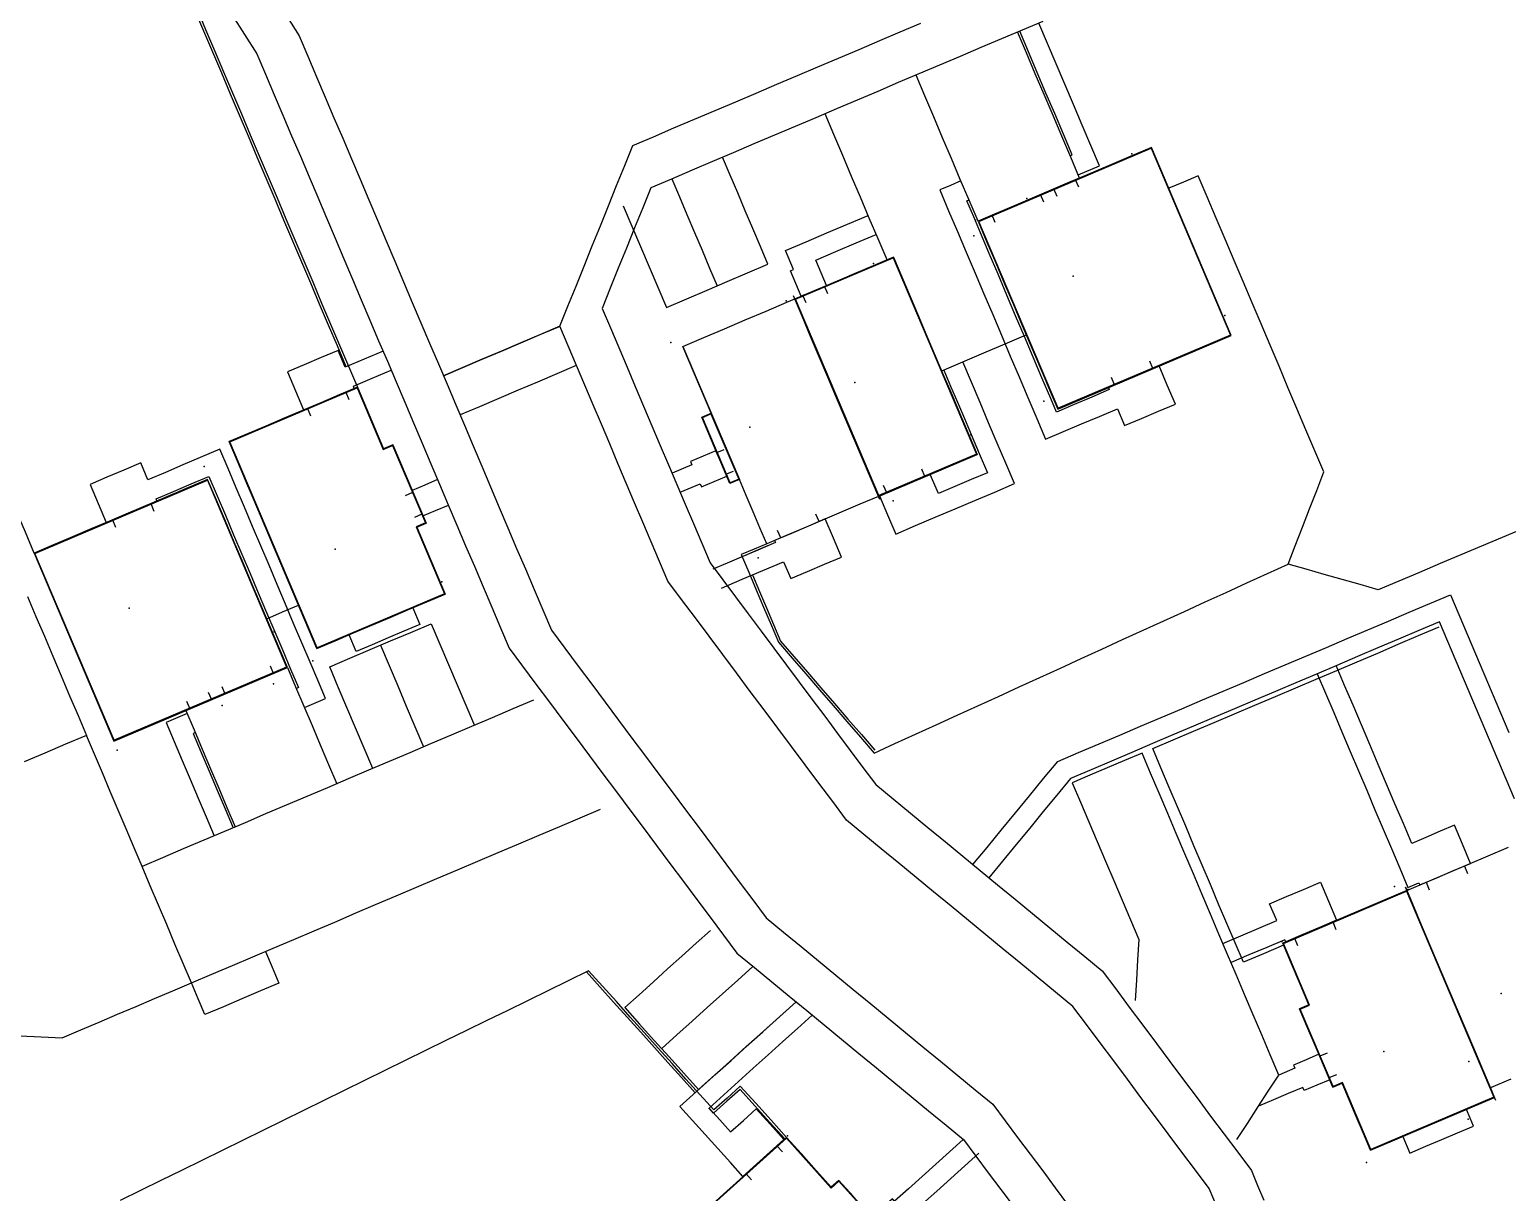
# Model space of a CAD drawing. Header units: metres. Extents: x 337936 to 338469, y 373266 to 374026.
# Drawn here: x 338095.5 to 338159.8, y 373523.6 to 373574.2 of the extents above; entities that cross this region are included whole.
import ezdxf

# ---------------------------------------------------------------- set-up
doc = ezdxf.new("R2010")
doc.units = ezdxf.units.M
for name, color, linetype in [('3D_LINES', 3, 'Continuous'), ('3D_Points', 1, 'Continuous'), ('PLOTS EXTERNAL LEVEL', 6, 'Continuous'), ('PLOTS FFL', 5, 'Continuous')]:
    doc.layers.add(name, color=color, linetype=linetype)

msp = doc.modelspace()

# ---------------------------------------------------------------- linework, layer by layer
at = {"layer": '3D_LINES'}
for points in [[(338109.313, 373559.523, 33.825), (338108.925, 373560.436, 33.815), (338108.538, 373561.348, 33.805), (338108.151, 373562.261, 33.795), (338107.763, 373563.173, 33.784), (338107.376, 373564.086, 33.774), (338106.989, 373564.998, 33.759), (338106.601, 373565.911, 33.741), (338106.214, 373566.823, 33.723), (338105.827, 373567.736, 33.706), (338105.439, 373568.648, 33.688), (338105.052, 373569.561, 33.671), (338104.665, 373570.473, 33.653), (338104.277, 373571.386, 33.635), (338103.89, 373572.298, 33.618), (338103.503, 373573.211, 33.6), (338103.115, 373574.123, 33.583), (338102.728, 373575.036, 33.565)], [(338102.805, 373575.111, 33.565), (338103.193, 373574.196, 33.583), (338103.581, 373573.282, 33.601), (338103.97, 373572.367, 33.618), (338104.358, 373571.452, 33.636), (338104.746, 373570.538, 33.653), (338105.134, 373569.623, 33.671), (338105.523, 373568.708, 33.689), (338105.911, 373567.794, 33.706), (338106.299, 373566.879, 33.724), (338106.687, 373565.964, 33.742), (338107.076, 373565.05, 33.759), (338107.464, 373564.135, 33.774), (338107.852, 373563.22, 33.785), (338108.24, 373562.306, 33.795), (338108.629, 373561.391, 33.805), (338109.017, 373560.476, 33.815), (338109.405, 373559.562, 33.825), (338109.793, 373558.647, 33.835)], [(338104.351, 373574.825, 33.382), (338104.886, 373573.985, 33.382), (338105.421, 373573.145, 33.382), (338105.799, 373572.253, 33.382), (338106.178, 373571.362, 33.382), (338106.556, 373570.47, 33.382), (338106.935, 373569.579, 33.382), (338107.313, 373568.687, 33.382), (338107.692, 373567.795, 33.382), (338108.07, 373566.904, 33.382), (338108.449, 373566.012, 33.382), (338108.827, 373565.12, 33.382), (338109.206, 373564.229, 33.382), (338109.584, 373563.337, 33.382), (338109.963, 373562.446, 33.382), (338110.341, 373561.554, 33.382), (338110.719, 373560.662, 33.382), (338111.098, 373559.771, 33.382), (338111.476, 373558.879, 33.382), (338111.855, 373557.988, 33.382), (338112.233, 373557.096, 33.382), (338112.612, 373556.204, 33.382), (338112.99, 373555.313, 33.382), (338113.369, 373554.421, 33.382), (338113.747, 373553.53, 33.382), (338114.126, 373552.638, 33.382), (338114.504, 373551.746, 33.382), (338114.883, 373550.855, 33.382), (338115.261, 373549.963, 33.382), (338115.64, 373549.071, 33.382), (338116.018, 373548.18, 33.382), (338116.396, 373547.288, 33.382), (338116.98, 373546.508, 33.382), (338117.563, 373545.728, 33.382), (338118.146, 373544.948, 33.382), (338118.729, 373544.168, 33.382), (338119.312, 373543.388, 33.382), (338119.895, 373542.608, 33.382), (338120.478, 373541.828, 33.382), (338121.062, 373541.048, 33.382), (338121.645, 373540.268, 33.382), (338122.228, 373539.488, 33.382), (338122.811, 373538.708, 33.382), (338123.394, 373537.928, 33.382), (338123.977, 373537.148, 33.382), (338124.56, 373536.368, 33.382), (338125.143, 373535.588, 33.382), (338125.727, 373534.808, 33.382), (338126.31, 373534.028, 33.382), (338127.068, 373533.405, 33.382), (338127.826, 373532.781, 33.382), (338128.584, 373532.158, 33.382), (338129.342, 373531.534, 33.382), (338130.1, 373530.911, 33.382), (338130.858, 373530.287, 33.382), (338131.616, 373529.664, 33.382), (338132.374, 373529.04, 33.382), (338133.132, 373528.417, 33.382), (338133.89, 373527.793, 33.382), (338134.648, 373527.17, 33.382), (338135.406, 373526.546, 33.382), (338136.164, 373525.923, 33.382), (338136.704, 373525.2, 33.382), (338137.244, 373524.478, 33.382), (338137.784, 373523.756, 33.382), (338138.324, 373523.034, 33.382)], [(338106.738, 373574.749, 33.63), (338107.262, 373573.926, 33.649), (338107.64, 373573.035, 33.666), (338108.019, 373572.143, 33.683), (338108.397, 373571.252, 33.7), (338108.776, 373570.36, 33.717), (338109.154, 373569.468, 33.735), (338109.533, 373568.577, 33.749), (338109.911, 373567.685, 33.759), (338110.29, 373566.794, 33.769), (338110.668, 373565.902, 33.778), (338111.047, 373565.01, 33.788), (338111.425, 373564.119, 33.798), (338111.804, 373563.227, 33.808), (338112.182, 373562.335, 33.818), (338112.56, 373561.444, 33.828), (338112.939, 373560.552, 33.838), (338113.317, 373559.661, 33.848), (338113.696, 373558.769, 33.858), (338114.074, 373557.877, 33.875), (338114.453, 373556.986, 33.916), (338114.831, 373556.094, 33.956), (338115.21, 373555.203, 33.977), (338115.588, 373554.311, 33.946), (338115.967, 373553.419, 33.915), (338116.345, 373552.528, 33.914), (338116.724, 373551.636, 33.934), (338117.102, 373550.745, 33.924), (338117.481, 373549.853, 33.929), (338117.859, 373548.961, 33.942), (338118.238, 373548.07, 33.955), (338118.821, 373547.289, 33.967), (338119.405, 373546.508, 33.98), (338119.989, 373545.726, 33.993), (338120.573, 373544.945, 34.006), (338121.157, 373544.164, 34.018), (338121.741, 373543.383, 34.031), (338122.325, 373542.602, 34.044), (338122.909, 373541.821, 34.057), (338123.493, 373541.04, 34.07), (338124.077, 373540.259, 34.082), (338124.661, 373539.478, 34.095), (338125.244, 373538.697, 34.108), (338125.828, 373537.916, 34.121), (338126.412, 373537.135, 34.133), (338126.996, 373536.354, 34.146), (338127.58, 373535.573, 34.159), (338128.338, 373534.949, 34.171), (338129.096, 373534.326, 34.185), (338129.854, 373533.702, 34.198), (338130.612, 373533.079, 34.211), (338131.37, 373532.455, 34.224), (338132.128, 373531.832, 34.238), (338132.886, 373531.208, 34.251), (338133.644, 373530.585, 34.264), (338134.403, 373529.961, 34.278), (338135.161, 373529.338, 34.291), (338135.919, 373528.714, 34.3), (338136.677, 373528.091, 34.301), (338137.435, 373527.467, 34.301), (338137.978, 373526.74, 34.301), (338138.522, 373526.013, 34.301), (338139.066, 373525.285, 34.3), (338139.61, 373524.558, 34.3), (338140.154, 373523.83, 34.301), (338140.697, 373523.103, 34.302)], [(338139.611, 373574.556, 33.81), (338138.714, 373574.175, 33.81), (338137.816, 373573.794, 33.81), (338136.919, 373573.413, 33.81), (338136.022, 373573.033, 33.81), (338135.124, 373572.652, 33.818), (338134.227, 373572.271, 33.829), (338133.329, 373571.89, 33.837), (338132.432, 373571.509, 33.837), (338131.534, 373571.128, 33.837), (338130.637, 373570.747, 33.837), (338129.74, 373570.366, 33.837), (338128.842, 373569.985, 33.836), (338127.945, 373569.604, 33.835), (338127.047, 373569.223, 33.835), (338126.15, 373568.842, 33.835), (338125.252, 373568.461, 33.834), (338124.355, 373568.08, 33.831), (338123.457, 373567.699, 33.832), (338122.56, 373567.318, 33.832), (338122.207, 373566.444, 33.84), (338121.854, 373565.57, 33.847), (338121.5, 373564.696, 33.853), (338121.147, 373563.822, 33.859), (338120.794, 373562.948, 33.864), (338120.441, 373562.073, 33.87), (338120.802, 373561.222, 33.879), (338121.164, 373560.371, 33.888), (338121.525, 373559.52, 33.916), (338121.886, 373558.668, 33.906), (338122.248, 373557.817, 33.932), (338122.609, 373556.966, 33.957), (338122.97, 373556.115, 33.982), (338123.332, 373555.263, 34.008), (338123.693, 373554.412, 34.002), (338124.054, 373553.561, 33.992), (338124.416, 373552.71, 33.983), (338124.777, 373551.858, 33.973), (338125.138, 373551.007, 33.964), (338125.693, 373550.265, 33.976), (338126.247, 373549.524, 33.988), (338126.801, 373548.782, 34.001), (338127.356, 373548.04, 34.013), (338127.91, 373547.299, 34.026), (338128.464, 373546.557, 34.039), (338129.018, 373545.815, 34.052), (338129.573, 373545.074, 34.065), (338130.127, 373544.332, 34.078), (338130.681, 373543.59, 34.091), (338131.236, 373542.849, 34.104), (338131.79, 373542.107, 34.117), (338132.344, 373541.365, 34.13), (338133.102, 373540.742, 34.143), (338133.86, 373540.118, 34.156), (338134.619, 373539.495, 34.169), (338135.377, 373538.871, 34.183), (338136.135, 373538.248, 34.196), (338136.893, 373537.624, 34.209), (338137.651, 373537.001, 34.222), (338138.409, 373536.377, 34.236), (338139.167, 373535.754, 34.249), (338139.925, 373535.13, 34.262), (338140.683, 373534.507, 34.275), (338141.441, 373533.883, 34.289), (338142.199, 373533.26, 34.302), (338142.789, 373532.471, 34.316), (338143.379, 373531.681, 34.326), (338143.969, 373530.892, 34.326), (338144.559, 373530.103, 34.326), (338145.149, 373529.314, 34.326), (338145.739, 373528.525, 34.327), (338146.329, 373527.735, 34.328), (338146.919, 373526.946, 34.329), (338147.509, 373526.157, 34.33), (338148.099, 373525.368, 34.331), (338148.689, 373524.579, 34.332), (338148.964, 373523.93, 34.332), (338149.239, 373523.282, 34.332)], [(338123.303, 373550.211, 33.962), (338122.942, 373551.064, 33.954), (338122.58, 373551.916, 33.964), (338122.218, 373552.768, 33.974), (338121.856, 373553.621, 33.984), (338121.494, 373554.473, 33.984), (338121.133, 373555.326, 33.959), (338120.771, 373556.178, 33.934), (338120.409, 373557.03, 33.908), (338120.047, 373557.883, 33.92), (338119.685, 373558.735, 33.921), (338119.324, 373559.587, 33.884), (338118.962, 373560.44, 33.875), (338118.6, 373561.292, 33.865), (338118.953, 373562.166, 33.86), (338119.306, 373563.04, 33.854), (338119.659, 373563.914, 33.849), (338120.013, 373564.789, 33.844), (338120.366, 373565.663, 33.838), (338120.719, 373566.537, 33.833), (338121.072, 373567.411, 33.826), (338121.425, 373568.285, 33.819), (338121.779, 373569.159, 33.812), (338122.674, 373569.539, 33.811), (338123.569, 373569.919, 33.813), (338124.464, 373570.299, 33.815), (338125.359, 373570.679, 33.816), (338126.254, 373571.059, 33.816), (338127.149, 373571.439, 33.816), (338128.044, 373571.819, 33.817), (338128.939, 373572.199, 33.818), (338129.834, 373572.579, 33.818), (338130.729, 373572.959, 33.818), (338131.624, 373573.338, 33.818), (338132.519, 373573.718, 33.818), (338133.414, 373574.098, 33.809), (338134.309, 373574.478, 33.798)], [(338141.215, 373567.741, 33.903), (338140.83, 373568.649, 33.888), (338140.445, 373569.556, 33.875), (338140.06, 373570.463, 33.862), (338139.675, 373571.371, 33.849), (338139.29, 373572.278, 33.836), (338138.904, 373573.185, 33.823), (338138.519, 373574.093, 33.81)], [(338140.805, 373568.708, 33.887), (338140.897, 373568.747, 33.887), (338140.516, 373569.644, 33.874), (338140.135, 373570.542, 33.862), (338139.754, 373571.439, 33.849), (338139.373, 373572.337, 33.836), (338138.992, 373573.234, 33.823), (338138.611, 373574.132, 33.81)], [(338141.157, 373567.879, 33.899), (338142.077, 373568.27, 33.899), (338141.7, 373569.158, 33.886), (338141.324, 373570.045, 33.874), (338140.947, 373570.933, 33.861), (338140.57, 373571.821, 33.848), (338140.193, 373572.708, 33.836), (338139.817, 373573.596, 33.823), (338139.44, 373574.483, 33.81)], [(338136.797, 373565.866, 33.913), (338136.412, 373566.773, 33.913), (338136.027, 373567.68, 33.913), (338135.641, 373568.588, 33.913), (338135.256, 373569.495, 33.913), (338134.871, 373570.403, 33.913), (338134.486, 373571.31, 33.913), (338134.101, 373572.217, 33.913)], [(338132.839, 373564.186, 33.9), (338132.454, 373565.093, 33.892), (338132.068, 373566, 33.882), (338131.683, 373566.908, 33.873), (338131.298, 373567.815, 33.864), (338130.913, 373568.722, 33.855), (338130.528, 373569.63, 33.846), (338130.143, 373570.537, 33.837)], [(338144.347, 373569.071, 33.911), (338143.519, 373568.719, 33.911), (338142.605, 373568.331, 33.911), (338141.692, 373567.943, 33.911), (338140.778, 373567.556, 33.912), (338139.864, 373567.168, 33.912), (338138.951, 373566.78, 33.912), (338138.233, 373566.475, 33.912), (338137.515, 373566.17, 33.913), (338136.797, 373565.866, 33.913), (338137.182, 373564.958, 33.913), (338137.568, 373564.05, 33.913), (338137.953, 373563.142, 33.913), (338138.339, 373562.234, 33.913), (338138.724, 373561.326, 33.913), (338139.11, 373560.418, 33.913), (338139.495, 373559.51, 33.913), (338139.88, 373558.602, 33.913), (338140.266, 373557.693, 33.913), (338141.105, 373558.05, 33.913), (338141.944, 373558.406, 33.913), (338142.783, 373558.762, 33.913), (338143.622, 373559.118, 33.913), (338144.461, 373559.474, 33.913), (338145.299, 373559.83, 33.913), (338146.138, 373560.186, 33.913), (338146.977, 373560.542, 33.913), (338147.816, 373560.898, 33.913)], [(338121.363, 373566.532, 33.836), (338121.739, 373565.648, 33.846), (338122.114, 373564.765, 33.855), (338122.489, 373563.881, 33.865), (338122.864, 373562.997, 33.875), (338123.239, 373562.114, 33.885), (338124.123, 373562.489, 33.884), (338125.006, 373562.864, 33.884), (338125.89, 373563.239, 33.883), (338126.774, 373563.614, 33.883), (338127.657, 373563.989, 33.883), (338127.328, 373564.765, 33.875), (338126.999, 373565.541, 33.867), (338126.67, 373566.316, 33.859), (338126.34, 373567.092, 33.851), (338126.011, 373567.868, 33.843), (338125.682, 373568.643, 33.835)], [(338123.472, 373567.706, 33.832), (338123.802, 373566.93, 33.84), (338124.131, 373566.154, 33.849), (338124.46, 373565.379, 33.858), (338124.79, 373564.603, 33.866), (338125.119, 373563.827, 33.875), (338125.448, 373563.051, 33.883)], [(338127.603, 373551.831, 33.974), (338127.051, 373551.597, 33.974), (338126.499, 373551.363, 33.974), (338126.822, 373550.6, 33.974), (338127.146, 373549.838, 33.974), (338127.47, 373549.075, 33.974), (338127.793, 373548.313, 33.974), (338128.117, 373547.55, 33.974), (338128.712, 373546.862, 33.974), (338129.307, 373546.174, 33.974), (338129.902, 373545.486, 33.974), (338130.497, 373544.798, 33.974), (338131.092, 373544.11, 33.974), (338131.687, 373543.422, 33.974), (338132.282, 373542.734, 33.974), (338133.182, 373543.145, 33.974), (338134.082, 373543.556, 33.974), (338134.983, 373543.966, 33.974), (338135.883, 373544.377, 33.974), (338136.783, 373544.788, 33.974), (338137.684, 373545.199, 33.974), (338138.584, 373545.61, 33.974), (338139.484, 373546.021, 33.974), (338140.385, 373546.431, 33.974), (338141.285, 373546.842, 33.974), (338142.185, 373547.253, 33.974), (338143.086, 373547.664, 33.974), (338143.986, 373548.075, 33.974), (338144.886, 373548.485, 33.974), (338145.787, 373548.896, 33.974), (338146.687, 373549.307, 33.974), (338147.587, 373549.718, 33.974), (338148.488, 373550.129, 33.974), (338149.388, 373550.54, 33.974), (338150.288, 373550.95, 33.974), (338150.6, 373551.752, 33.974), (338150.911, 373552.553, 33.974), (338151.223, 373553.355, 33.974), (338151.534, 373554.156, 33.974), (338151.845, 373554.957, 33.974), (338151.455, 373555.877, 33.974), (338151.064, 373556.797, 33.974), (338150.674, 373557.717, 33.974), (338150.283, 373558.637, 33.974), (338149.893, 373559.557, 33.974), (338149.502, 373560.477, 33.974), (338149.112, 373561.397, 33.974), (338148.721, 373562.317, 33.974), (338148.331, 373563.237, 33.974), (338147.94, 373564.157, 33.974), (338147.55, 373565.077, 33.974), (338147.159, 373565.997, 33.974), (338146.769, 373566.917, 33.974), (338146.378, 373567.837, 33.974), (338145.74, 373567.566, 33.974), (338145.101, 373567.295, 33.974)], [(338136.055, 373567.615, 33.911), (338135.594, 373567.419, 33.911), (338135.134, 373567.224, 33.911), (338135.518, 373566.32, 33.911), (338135.901, 373565.417, 33.911), (338136.285, 373564.514, 33.911), (338136.668, 373563.61, 33.911), (338137.052, 373562.707, 33.911), (338137.435, 373561.803, 33.911), (338137.819, 373560.9, 33.911), (338138.202, 373559.996, 33.911), (338138.586, 373559.093, 33.911), (338138.969, 373558.189, 33.911), (338139.353, 373557.286, 33.911), (338139.736, 373556.382, 33.911), (338140.517, 373556.714, 33.911), (338141.299, 373557.046, 33.911), (338142.08, 373557.377, 33.911), (338142.861, 373557.709, 33.911), (338143.174, 373556.972, 33.911), (338143.91, 373557.285, 33.911), (338144.647, 373557.598, 33.911), (338145.383, 373557.91, 33.911), (338145.031, 373558.739, 33.911), (338144.68, 373559.567, 33.911), (338143.943, 373559.254, 33.911), (338143.207, 373558.942, 33.911), (338142.47, 373558.629, 33.911), (338142.51, 373558.537, 33.911), (338141.744, 373558.212, 33.911), (338140.978, 373557.887, 33.911), (338140.213, 373557.562, 33.911), (338139.961, 373558.157, 33.911), (338139.579, 373559.056, 33.911), (338139.197, 373559.956, 33.912), (338138.815, 373560.855, 33.912), (338138.433, 373561.755, 33.912), (338138.051, 373562.654, 33.913), (338137.67, 373563.554, 33.913), (338137.288, 373564.453, 33.913), (338136.906, 373565.353, 33.913), (338136.61, 373566.05, 33.911), (338136.314, 373566.747, 33.911), (338136.406, 373566.786, 33.911)], [(338141.18, 373567.344, 33.917), (338141.043, 373567.668, 33.903)], [(338139.655, 373566.696, 33.917), (338139.517, 373567.02, 33.903)], [(338140.239, 373566.944, 33.917), (338140.102, 373567.268, 33.903)], [(338129.239, 373562.657, 33.903), (338129.101, 373562.598, 33.903), (338128.866, 373563.151, 33.895), (338128.632, 373563.703, 33.889), (338128.77, 373563.761, 33.889), (338128.418, 373564.59, 33.881), (338129.318, 373564.972, 33.881), (338130.218, 373565.354, 33.881), (338131.118, 373565.736, 33.881), (338132.018, 373566.118, 33.881)], [(338137.547, 373565.801, 33.903), (338137.409, 373566.126, 33.9)], [(338130.205, 373563.067, 33.903), (338129.971, 373563.619, 33.895), (338129.736, 373564.172, 33.889), (338130.614, 373564.544, 33.889), (338131.492, 373564.917, 33.889), (338132.37, 373565.29, 33.89)], [(338123.959, 373560.417, 33.912), (338124.863, 373560.801, 33.912), (338125.768, 373561.185, 33.912), (338126.672, 373561.569, 33.912), (338127.577, 373561.953, 33.912), (338128.481, 373562.337, 33.912), (338128.822, 373562.481, 33.912), (338129.688, 373562.849, 33.912), (338130.554, 373563.216, 33.911), (338131.42, 373563.584, 33.911), (338132.286, 373563.951, 33.911), (338133.115, 373564.303, 33.911), (338133.479, 373563.444, 33.911), (338133.844, 373562.585, 33.911), (338134.208, 373561.727, 33.911), (338134.573, 373560.868, 33.911), (338134.937, 373560.01, 33.911), (338135.302, 373559.151, 33.911), (338135.666, 373558.292, 33.911), (338136.031, 373557.434, 33.911), (338136.395, 373556.575, 33.911), (338136.759, 373555.717, 33.911), (338135.901, 373555.352, 33.911), (338135.042, 373554.988, 33.911), (338134.184, 373554.623, 33.911), (338133.325, 373554.259, 33.911), (338132.466, 373553.894, 33.911), (338131.656, 373553.551, 33.911), (338130.845, 373553.207, 33.911), (338130.035, 373552.863, 33.911), (338129.224, 373552.519, 33.911), (338128.414, 373552.175, 33.911), (338127.603, 373551.831, 33.911), (338127.307, 373552.53, 33.911), (338127.01, 373553.229, 33.911), (338126.713, 373553.928, 33.911), (338126.417, 373554.627, 33.911), (338126.002, 373554.452, 33.911), (338125.696, 373555.174, 33.911), (338125.389, 373555.897, 33.911), (338125.082, 373556.619, 33.911), (338124.776, 373557.342, 33.911), (338125.19, 373557.518, 33.911), (338124.882, 373558.243, 33.911), (338124.574, 373558.968, 33.911), (338124.267, 373559.693, 33.911), (338123.959, 373560.417, 33.911)], [(338130.259, 373562.707, 33.915), (338130.121, 373563.032, 33.903)], [(338132.524, 373553.757, 33.909), (338132.148, 373554.643, 33.909), (338131.772, 373555.53, 33.909), (338131.396, 373556.416, 33.909), (338131.019, 373557.302, 33.909), (338130.643, 373558.188, 33.909), (338130.267, 373559.074, 33.909), (338129.891, 373559.961, 33.909), (338129.515, 373560.847, 33.909), (338129.139, 373561.733, 33.909), (338128.762, 373562.619, 33.909)], [(338129.318, 373562.308, 33.915), (338129.18, 373562.632, 33.903)], [(338118.6, 373561.292, 33.865), (338117.756, 373560.934, 33.863), (338116.912, 373560.576, 33.861), (338116.069, 373560.218, 33.859), (338115.225, 373559.859, 33.857), (338114.381, 373559.501, 33.855), (338113.537, 373559.143, 33.853), (338114.379, 373559.5, 33.855), (338115.22, 373559.857, 33.857), (338116.061, 373560.214, 33.859), (338116.903, 373560.572, 33.861), (338117.744, 373560.929, 33.863), (338118.585, 373561.286, 33.865)], [(338135.216, 373559.352, 33.9), (338136.137, 373559.743, 33.9), (338137.057, 373560.134, 33.9), (338137.978, 373560.525, 33.9), (338138.898, 373560.915, 33.919)], [(338110.912, 373560.208, 33.829), (338110.091, 373559.86, 33.827), (338109.269, 373559.511, 33.825), (338108.957, 373560.247, 33.817), (338108.22, 373559.935, 33.815), (338107.484, 373559.622, 33.813), (338106.747, 373559.31, 33.811), (338107.099, 373558.481, 33.821), (338107.451, 373557.653, 33.83), (338108.187, 373557.965, 33.832), (338108.923, 373558.278, 33.833), (338109.66, 373558.59, 33.835), (338109.621, 373558.682, 33.834), (338110.442, 373559.031, 33.836), (338111.264, 373559.38, 33.838)], [(338135.308, 373559.391, 33.911), (338135.606, 373558.69, 33.911), (338135.904, 373557.988, 33.911), (338136.202, 373557.286, 33.911), (338136.5, 373556.584, 33.911), (338136.852, 373555.756, 33.911), (338137.203, 373554.927, 33.911), (338136.493, 373554.626, 33.911), (338135.783, 373554.325, 33.911), (338135.074, 373554.023, 33.912), (338134.722, 373554.852, 33.912), (338133.831, 373554.474, 33.912), (338132.94, 373554.096, 33.912), (338132.513, 373553.914, 33.912), (338132.864, 373553.086, 33.912), (338133.216, 373552.257, 33.912), (338134.077, 373552.623, 33.912), (338134.938, 373552.988, 33.912), (338135.8, 373553.354, 33.912), (338136.661, 373553.719, 33.912), (338137.522, 373554.085, 33.912), (338138.383, 373554.45, 33.912), (338138.009, 373555.333, 33.912), (338137.634, 373556.215, 33.912), (338137.26, 373557.097, 33.912), (338136.886, 373557.979, 33.912), (338136.511, 373558.861, 33.912), (338136.137, 373559.743, 33.912)], [(338144.408, 373559.452, 33.9), (338144.27, 373559.776, 33.9)], [(338119.308, 373559.583, 33.884), (338118.467, 373559.226, 33.884), (338117.625, 373558.869, 33.886), (338116.784, 373558.511, 33.888), (338115.943, 373558.154, 33.89), (338115.101, 373557.797, 33.892), (338114.26, 373557.44, 33.895)], [(338142.742, 373558.745, 33.9), (338142.604, 373559.069, 33.9)], [(338104.21, 373556.277, 33.911), (338104.593, 373555.377, 33.911), (338104.975, 373554.477, 33.911), (338105.357, 373553.577, 33.911), (338105.739, 373552.677, 33.911), (338106.121, 373551.777, 33.911), (338106.503, 373550.877, 33.911), (338106.885, 373549.977, 33.911), (338107.267, 373549.077, 33.911), (338107.649, 373548.177, 33.911), (338108.031, 373547.277, 33.911), (338108.829, 373547.615, 33.911), (338109.626, 373547.954, 33.911), (338110.424, 373548.292, 33.911), (338111.221, 373548.631, 33.911), (338112.019, 373548.969, 33.911), (338112.816, 373549.308, 33.911), (338113.614, 373549.646, 33.911), (338113.401, 373550.149, 33.911), (338113.06, 373550.951, 33.911), (338112.72, 373551.753, 33.911), (338112.379, 373552.555, 33.911), (338112.784, 373552.727, 33.911), (338112.423, 373553.579, 33.911), (338112.061, 373554.431, 33.911), (338111.699, 373555.283, 33.911), (338111.338, 373556.135, 33.911), (338110.933, 373555.963, 33.911), (338110.553, 373556.858, 33.911), (338110.173, 373557.752, 33.911), (338109.793, 373558.647, 33.911), (338108.996, 373558.308, 33.911), (338108.198, 373557.97, 33.911), (338107.401, 373557.631, 33.911), (338106.603, 373557.293, 33.911), (338105.806, 373556.954, 33.911), (338105.008, 373556.616, 33.911), (338104.21, 373556.277, 33.911)], [(338109.285, 373558.431, 33.834), (338109.422, 373558.107, 33.838)], [(338107.619, 373557.724, 33.83), (338107.756, 373557.399, 33.834)], [(338092.881, 373555.577, 33.744), (338093.802, 373555.968, 33.744), (338094.186, 373555.062, 33.744), (338094.57, 373554.157, 33.744), (338094.954, 373553.252, 33.744), (338095.338, 373552.347, 33.744), (338095.723, 373551.442, 33.744), (338095.729, 373551.428, 33.744)], [(338107.49, 373544.711, 33.907), (338108.411, 373545.102, 33.907), (338108.073, 373545.897, 33.907), (338107.736, 373546.692, 33.907), (338107.379, 373547.533, 33.898), (338107.022, 373548.374, 33.889), (338106.665, 373549.215, 33.88), (338106.308, 373550.056, 33.872), (338105.951, 373550.897, 33.863), (338105.594, 373551.739, 33.854), (338105.237, 373552.58, 33.846), (338104.88, 373553.421, 33.837), (338104.523, 373554.262, 33.828), (338104.166, 373555.103, 33.82), (338103.809, 373555.944, 33.811), (338102.96, 373555.583, 33.802), (338102.201, 373555.261, 33.802), (338101.442, 373554.939, 33.802), (338100.684, 373554.617, 33.802), (338100.371, 373555.354, 33.802), (338099.635, 373555.041, 33.802), (338098.898, 373554.728, 33.802), (338098.162, 373554.416, 33.802), (338098.514, 373553.587, 33.802), (338098.865, 373552.759, 33.802), (338099.602, 373553.072, 33.803), (338100.338, 373553.384, 33.803), (338101.074, 373553.697, 33.803), (338101.035, 373553.789, 33.803), (338101.801, 373554.114, 33.803), (338102.566, 373554.439, 33.803), (338103.332, 373554.764, 33.803), (338103.691, 373553.919, 33.803), (338104.049, 373553.074, 33.803), (338104.408, 373552.23, 33.803), (338104.766, 373551.385, 33.803), (338105.125, 373550.54, 33.803), (338105.483, 373549.696, 33.803), (338105.842, 373548.851, 33.803), (338106.2, 373548.007, 33.803), (338106.544, 373547.197, 33.803), (338106.887, 373546.388, 33.803), (338107.231, 373545.579, 33.803), (338107.139, 373545.54, 33.803)], [(338123.836, 373554.076, 33.998), (338124.702, 373554.444, 34.007), (338124.761, 373554.306, 34.006), (338125.313, 373554.541, 34.011), (338125.865, 373554.775, 34.017), (338125.631, 373555.327, 34.023), (338125.396, 373555.88, 34.03), (338124.844, 373555.645, 34.024), (338124.292, 373555.411, 34.018), (338124.35, 373555.273, 34.017), (338123.484, 373554.905, 34.008)], [(338125.431, 373555.798, 34.029), (338125.755, 373555.936, 34.032)], [(338167.715, 373555.515, 33.694), (338166.814, 373555.136, 33.717), (338165.913, 373554.758, 33.74), (338165.012, 373554.379, 33.763), (338164.111, 373554, 33.786), (338163.21, 373553.621, 33.809), (338162.309, 373553.242, 33.832), (338161.409, 373552.864, 33.855), (338160.508, 373552.485, 33.878), (338159.607, 373552.106, 33.9), (338158.706, 373551.727, 33.9), (338157.805, 373551.349, 33.9), (338156.904, 373550.97, 33.9), (338156.003, 373550.591, 33.9), (338155.102, 373550.212, 33.9), (338154.201, 373549.833, 33.9), (338153.419, 373550.057, 33.9), (338152.636, 373550.28, 33.9), (338151.853, 373550.504, 33.9), (338151.071, 373550.727, 33.9), (338150.288, 373550.95, 33.9)], [(338099.198, 373543.255, 33.804), (338100.108, 373543.642, 33.804), (338101.019, 373544.029, 33.804), (338101.93, 373544.415, 33.804), (338102.841, 373544.802, 33.805), (338103.751, 373545.188, 33.805), (338104.494, 373545.504, 33.804), (338105.236, 373545.819, 33.803), (338105.979, 373546.134, 33.802), (338106.748, 373546.46, 33.803), (338106.363, 373547.368, 33.804), (338105.977, 373548.276, 33.804), (338105.592, 373549.184, 33.801), (338105.206, 373550.092, 33.797), (338104.821, 373551, 33.793), (338104.435, 373551.908, 33.789), (338104.05, 373552.817, 33.785), (338103.664, 373553.725, 33.781), (338103.279, 373554.633, 33.777), (338102.44, 373554.276, 33.773), (338101.601, 373553.92, 33.769), (338100.762, 373553.564, 33.766), (338099.923, 373553.208, 33.762), (338099.084, 373552.852, 33.759), (338098.245, 373552.496, 33.755), (338097.406, 373552.14, 33.751), (338096.568, 373551.784, 33.748), (338095.729, 373551.428, 33.744)], [(338113.283, 373554.624, 33.993), (338113.283, 373554.624, 33.993), (338112.73, 373554.389, 33.994), (338112.178, 373554.155, 33.996), (338112.413, 373553.603, 34.008), (338112.647, 373553.05, 33.989), (338113.199, 373553.285, 33.981), (338113.752, 373553.519, 33.973)], [(338125.83, 373554.857, 34.018), (338126.155, 373554.994, 34.021)], [(338134.49, 373554.754, 33.902), (338134.353, 373555.078, 33.907)], [(338111.888, 373553.936, 34), (338112.213, 373554.073, 34)], [(338132.824, 373554.046, 33.911), (338132.687, 373554.371, 33.911)], [(338100.803, 373553.581, 33.82), (338100.941, 373553.257, 33.838)], [(338099.137, 373552.874, 33.799), (338099.275, 373552.55, 33.816)], [(338112.288, 373552.994, 33.997), (338112.612, 373553.132, 33.992)], [(338125.635, 373549.909, 33.974), (338126.535, 373550.291, 33.974), (338127.435, 373550.673, 33.974), (338128.335, 373551.055, 33.974), (338128.647, 373550.319, 33.974), (338129.384, 373550.631, 33.974), (338130.12, 373550.944, 33.974), (338130.857, 373551.257, 33.974), (338130.505, 373552.085, 33.974), (338130.153, 373552.914, 33.974), (338129.417, 373552.601, 33.974), (338128.681, 373552.288, 33.974), (338127.944, 373551.976, 33.974), (338127.983, 373551.884, 33.974), (338127.112, 373551.514, 33.974), (338126.494, 373551.252, 33.974), (338125.877, 373550.989, 33.974), (338125.259, 373550.727, 33.974)], [(338129.881, 373552.798, 33.947), (338129.744, 373553.123, 33.953)], [(338128.215, 373552.091, 33.968), (338128.077, 373552.416, 33.974)], [(338127.643, 373551.739, 33.974), (338127.136, 373551.525, 33.974), (338126.63, 373551.31, 33.974), (338126.63, 373551.309, 33.974)], [(338147.211, 373522.942, 34.324), (338146.848, 373523.797, 34.324), (338146.256, 373524.589, 34.323), (338145.664, 373525.381, 34.322), (338145.072, 373526.173, 34.321), (338144.48, 373526.964, 34.32), (338143.888, 373527.756, 34.319), (338143.296, 373528.548, 34.319), (338142.704, 373529.34, 34.319), (338142.112, 373530.132, 34.319), (338141.52, 373530.923, 34.32), (338140.928, 373531.715, 34.31), (338140.17, 373532.339, 34.296), (338139.412, 373532.962, 34.283), (338138.654, 373533.586, 34.27), (338137.896, 373534.209, 34.257), (338137.138, 373534.833, 34.243), (338136.38, 373535.456, 34.23), (338135.622, 373536.08, 34.217), (338134.864, 373536.703, 34.204), (338134.106, 373537.327, 34.19), (338133.348, 373537.95, 34.177), (338132.59, 373538.573, 34.164), (338131.832, 373539.197, 34.15), (338131.074, 373539.82, 34.137), (338130.476, 373540.62, 34.123), (338129.878, 373541.419, 34.109), (338129.281, 373542.218, 34.095), (338128.683, 373543.018, 34.081), (338128.085, 373543.817, 34.067), (338127.488, 373544.616, 34.053), (338126.89, 373545.416, 34.04), (338126.292, 373546.215, 34.027), (338125.694, 373547.014, 34.014), (338125.097, 373547.813, 34.001), (338124.499, 373548.613, 33.988), (338123.901, 373549.412, 33.975), (338123.303, 373550.211, 33.962)], [(338126.982, 373550.481, 33.982), (338127.287, 373549.762, 33.992), (338127.592, 373549.042, 34.003), (338127.898, 373548.323, 34.014), (338128.203, 373547.604, 34.024), (338128.789, 373546.926, 34.037), (338129.376, 373546.247, 34.049), (338129.962, 373545.569, 34.062), (338130.549, 373544.891, 34.074), (338131.135, 373544.213, 34.087), (338131.722, 373543.534, 34.1), (338132.308, 373542.856, 34.112)], [(338095.444, 373549.539, 33.761), (338095.81, 373548.677, 33.782), (338096.176, 373547.814, 33.803), (338096.542, 373546.952, 33.801), (338096.908, 373546.09, 33.797), (338097.274, 373545.227, 33.793), (338097.64, 373544.365, 33.789), (338098.006, 373543.502, 33.796), (338097.102, 373543.118, 33.792), (338096.197, 373542.734, 33.788), (338095.292, 373542.35, 33.779)], [(338136.577, 373537.884, 34.204), (338137.192, 373538.632, 34.2), (338137.807, 373539.379, 34.196), (338138.421, 373540.127, 34.193), (338139.036, 373540.874, 34.189), (338139.651, 373541.622, 34.185), (338140.266, 373542.37, 34.172), (338141.165, 373542.751, 34.16), (338142.064, 373543.133, 34.149), (338142.963, 373543.514, 34.149), (338143.862, 373543.896, 34.154), (338144.761, 373544.278, 34.156), (338145.66, 373544.659, 34.149), (338146.559, 373545.041, 34.069), (338147.458, 373545.422, 33.989), (338148.357, 373545.804, 33.91), (338149.256, 373546.186, 33.9), (338150.155, 373546.567, 33.9), (338151.054, 373546.949, 33.9), (338151.953, 373547.33, 33.9), (338152.852, 373547.712, 33.9), (338153.751, 373548.094, 33.9), (338154.65, 373548.475, 33.9), (338155.549, 373548.857, 33.9), (338156.448, 373549.238, 33.9), (338157.347, 373549.62, 33.9), (338157.71, 373548.764, 33.9), (338158.074, 373547.908, 33.9), (338158.437, 373547.052, 33.9), (338158.8, 373546.196, 33.9), (338159.164, 373545.34, 33.9), (338159.527, 373544.483, 33.9), (338159.89, 373543.627, 33.9)], [(338105.85, 373548.576, 33.827), (338106.54, 373548.869, 33.864), (338107.231, 373549.162, 33.909)], [(338112.204, 373549.048, 33.904), (338112.512, 373548.323, 33.914), (338111.821, 373548.03, 33.913), (338111.13, 373547.737, 33.911), (338110.439, 373547.443, 33.91), (338109.748, 373547.15, 33.908), (338109.441, 373547.875, 33.906)], [(338110.464, 373542.063, 33.914), (338110.089, 373542.946, 33.915), (338109.714, 373543.83, 33.917), (338109.339, 373544.714, 33.918), (338108.964, 373545.597, 33.92), (338108.589, 373546.481, 33.908), (338109.472, 373546.856, 33.91), (338110.356, 373547.231, 33.912), (338111.24, 373547.606, 33.914), (338112.123, 373547.982, 33.915), (338113.007, 373548.357, 33.917), (338113.382, 373547.473, 33.93), (338113.757, 373546.589, 33.942), (338114.132, 373545.706, 33.955), (338114.507, 373544.822, 33.967), (338114.883, 373543.938, 33.98)], [(338160.14, 373540.735, 33.9), (338159.777, 373541.591, 33.9), (338159.414, 373542.447, 33.9), (338159.05, 373543.303, 33.9), (338158.687, 373544.159, 33.9), (338158.323, 373545.015, 33.9), (338157.96, 373545.872, 33.9), (338157.597, 373546.728, 33.9), (338157.233, 373547.584, 33.9), (338156.87, 373548.44, 33.9), (338155.978, 373548.061, 33.9), (338155.087, 373547.683, 33.9), (338154.195, 373547.304, 33.9), (338153.304, 373546.926, 33.9), (338152.412, 373546.547, 33.9), (338151.52, 373546.169, 33.9), (338150.629, 373545.791, 33.9), (338149.737, 373545.412, 33.9), (338148.845, 373545.034, 33.914), (338147.954, 373544.655, 33.993), (338147.062, 373544.277, 34.072), (338146.171, 373543.898, 34.151), (338145.279, 373543.52, 34.172), (338144.387, 373543.141, 34.17), (338143.496, 373542.763, 34.165), (338142.604, 373542.384, 34.167), (338141.713, 373542.006, 34.178), (338140.821, 373541.627, 34.189), (338140.229, 373540.908, 34.198), (338139.638, 373540.189, 34.202), (338139.046, 373539.47, 34.205), (338138.455, 373538.751, 34.209), (338137.863, 373538.031, 34.212), (338137.272, 373537.312, 34.216)], [(338150.092, 373534.373, 34.328), (338149.218, 373534.002, 34.328), (338148.343, 373533.631, 34.328), (338147.985, 373534.476, 34.328), (338147.626, 373535.321, 34.328), (338147.267, 373536.167, 34.328), (338146.908, 373537.012, 34.328), (338146.55, 373537.857, 34.328), (338146.191, 373538.702, 34.328), (338145.832, 373539.547, 34.328), (338145.473, 373540.392, 34.328), (338145.115, 373541.238, 34.328), (338144.756, 373542.083, 34.328), (338144.397, 373542.928, 34.328), (338145.287, 373543.306, 34.328), (338146.177, 373543.684, 34.328), (338147.067, 373544.061, 34.328), (338147.957, 373544.439, 34.328), (338148.847, 373544.817, 34.328), (338149.737, 373545.195, 34.328), (338150.627, 373545.572, 34.328), (338151.516, 373545.95, 34.328), (338152.406, 373546.328, 34.328), (338153.296, 373546.706, 34.328), (338154.186, 373547.083, 34.328), (338155.076, 373547.461, 34.328), (338155.966, 373547.839, 34.328), (338156.856, 373548.217, 34.328)], [(338110.798, 373547.419, 33.913), (338111.173, 373546.535, 33.925), (338111.548, 373545.652, 33.938), (338111.923, 373544.768, 33.95), (338112.298, 373543.884, 33.963), (338112.673, 373543.001, 33.975)], [(338105.998, 373546.525, 33.805), (338106.136, 373546.2, 33.805)], [(338106.748, 373546.46, 33.851), (338107.106, 373545.617, 33.856), (338107.464, 373544.773, 33.855), (338107.822, 373543.929, 33.853), (338108.181, 373543.085, 33.852), (338108.539, 373542.241, 33.858), (338108.897, 373541.398, 33.865)], [(338151.556, 373546.184, 34.329), (338151.915, 373545.339, 34.329), (338152.274, 373544.494, 34.329), (338152.633, 373543.649, 34.329), (338152.991, 373542.804, 34.329), (338153.35, 373541.959, 34.329), (338153.709, 373541.114, 34.329), (338154.067, 373540.269, 34.329), (338154.426, 373539.424, 34.329), (338154.785, 373538.578, 34.329), (338155.144, 373537.733, 34.329), (338155.502, 373536.888, 34.329), (338155.978, 373537.09, 34.329), (338156.017, 373536.997, 34.329), (338156.754, 373537.31, 34.329), (338157.49, 373537.622, 34.329), (338158.226, 373537.935, 34.329), (338157.875, 373538.763, 34.329), (338157.523, 373539.592, 34.329), (338156.904, 373539.329, 34.329), (338156.286, 373539.066, 34.329), (338155.667, 373538.804, 34.329), (338155.302, 373539.663, 34.329), (338154.938, 373540.522, 34.329), (338154.573, 373541.381, 34.329), (338154.208, 373542.24, 34.329), (338153.844, 373543.099, 34.329), (338153.479, 373543.959, 34.329), (338153.114, 373544.818, 34.329), (338152.749, 373545.677, 34.329), (338152.385, 373546.536, 34.329)], [(338103.89, 373545.63, 33.838), (338104.028, 373545.306, 33.83)], [(338117.453, 373545.029, 33.985), (338116.556, 373544.649, 33.984), (338115.66, 373544.268, 33.982), (338114.764, 373543.888, 33.98), (338113.868, 373543.508, 33.978), (338112.972, 373543.127, 33.976), (338112.076, 373542.747, 33.974), (338111.18, 373542.366, 33.943), (338110.284, 373541.986, 33.906), (338109.387, 373541.606, 33.869), (338108.491, 373541.225, 33.865), (338107.595, 373540.845, 33.865), (338106.699, 373540.465, 33.865), (338105.803, 373540.084, 33.865), (338104.907, 373539.704, 33.865), (338104.011, 373539.323, 33.865), (338103.114, 373538.943, 33.86), (338102.218, 373538.563, 33.853), (338101.322, 373538.182, 33.848), (338100.426, 373537.802, 33.848), (338100.08, 373538.616, 33.844), (338099.735, 373539.43, 33.84), (338099.389, 373540.245, 33.832), (338099.043, 373541.059, 33.822), (338098.698, 373541.873, 33.813), (338098.352, 373542.688, 33.813), (338098.006, 373543.502, 33.796)], [(338102.364, 373544.983, 33.846), (338102.502, 373544.658, 33.837)], [(338103.306, 373545.382, 33.846), (338103.443, 373545.058, 33.837)], [(338102.388, 373544.447, 33.832), (338101.468, 373544.056, 33.832), (338101.816, 373543.235, 33.83), (338102.164, 373542.414, 33.837), (338102.513, 373541.594, 33.844), (338102.861, 373540.773, 33.851), (338103.21, 373539.952, 33.858), (338103.558, 373539.131, 33.864)], [(338102.33, 373544.585, 33.837), (338102.688, 373543.741, 33.829), (338103.046, 373542.897, 33.836), (338103.404, 373542.053, 33.843), (338103.762, 373541.21, 33.85), (338104.12, 373540.366, 33.858), (338104.479, 373539.522, 33.865)], [(338102.74, 373543.618, 33.83), (338102.648, 373543.579, 33.83), (338102.996, 373542.76, 33.837), (338103.343, 373541.941, 33.844), (338103.691, 373541.121, 33.851), (338104.039, 373540.302, 33.858), (338104.387, 373539.483, 33.865)], [(338148.064, 373525.926, 34.331), (338148.519, 373526.626, 34.334), (338148.973, 373527.326, 34.337), (338149.428, 373528.026, 34.339), (338149.882, 373528.726, 34.342), (338149.511, 373529.601, 34.342), (338149.139, 373530.476, 34.341), (338148.768, 373531.352, 34.341), (338148.396, 373532.227, 34.341), (338148.024, 373533.103, 34.342), (338147.653, 373533.978, 34.337), (338147.281, 373534.854, 34.324), (338146.91, 373535.729, 34.311), (338146.538, 373536.605, 34.298), (338146.166, 373537.48, 34.283), (338145.795, 373538.355, 34.262), (338145.423, 373539.231, 34.241), (338145.052, 373540.106, 34.219), (338144.68, 373540.982, 34.203), (338144.308, 373541.857, 34.187), (338143.937, 373542.733, 34.171), (338143.177, 373542.41, 34.166), (338142.418, 373542.088, 34.175), (338141.659, 373541.766, 34.184), (338140.899, 373541.443, 34.194), (338141.261, 373540.591, 34.21), (338141.622, 373539.739, 34.223), (338141.984, 373538.888, 34.235), (338142.346, 373538.036, 34.248), (338142.707, 373537.184, 34.261), (338143.069, 373536.332, 34.274), (338143.43, 373535.48, 34.286), (338143.792, 373534.628, 34.299), (338143.74, 373533.742, 34.309), (338143.689, 373532.856, 34.319), (338143.637, 373531.971, 34.328)], [(338105.797, 373534.107, 33.888), (338106.09, 373533.416, 33.891), (338106.383, 373532.726, 33.894), (338105.577, 373532.384, 33.888), (338104.772, 373532.042, 33.882), (338103.967, 373531.7, 33.879), (338103.161, 373531.358, 33.88), (338102.868, 373532.049, 33.876), (338102.575, 373532.739, 33.873), (338103.465, 373533.117, 33.872), (338104.355, 373533.495, 33.877), (338105.245, 373533.873, 33.884), (338106.135, 373534.25, 33.89), (338107.025, 373534.628, 33.897), (338107.916, 373535.006, 33.904), (338108.806, 373535.384, 33.908), (338109.696, 373535.762, 33.908), (338110.586, 373536.139, 33.908), (338111.476, 373536.517, 33.908), (338112.366, 373536.895, 33.908), (338113.256, 373537.273, 33.932), (338114.146, 373537.651, 33.969), (338115.036, 373538.029, 34.006), (338115.926, 373538.406, 34.042), (338116.816, 373538.784, 34.051), (338117.707, 373539.162, 34.053), (338118.597, 373539.54, 34.055), (338119.487, 373539.918, 34.057), (338120.377, 373540.295, 34.058)], [(338159.27, 373527.755, 34.328), (338158.371, 373527.374, 34.328), (338157.471, 373526.992, 34.328), (338156.572, 373526.61, 34.328), (338155.673, 373526.228, 34.328), (338154.773, 373525.846, 34.328), (338153.874, 373525.465, 34.328), (338153.565, 373526.192, 34.328), (338153.257, 373526.919, 34.328), (338152.948, 373527.646, 34.328), (338152.639, 373528.373, 34.328), (338152.234, 373528.202, 34.328), (338151.872, 373529.054, 34.328), (338151.511, 373529.906, 34.328), (338151.149, 373530.758, 34.328), (338150.787, 373531.61, 34.328), (338151.192, 373531.782, 34.328), (338150.813, 373532.676, 34.328), (338150.433, 373533.571, 34.328), (338150.053, 373534.465, 34.328), (338150.888, 373534.82, 34.266), (338151.722, 373535.174, 34.203), (338152.557, 373535.528, 34.141), (338153.391, 373535.882, 34.078), (338154.226, 373536.236, 34.016), (338155.06, 373536.591, 33.953), (338155.45, 373536.756, 34.182), (338156.335, 373537.132, 34.137), (338157.221, 373537.508, 34.091), (338158.107, 373537.884, 34.046), (338158.992, 373538.26, 34), (338159.878, 373538.636, 33.954)], [(338095.106, 373530.436, 33.76), (338096.03, 373530.394, 33.78), (338096.953, 373530.353, 33.8), (338097.756, 373530.694, 33.817), (338098.559, 373531.034, 33.834), (338099.362, 373531.375, 33.85), (338100.166, 373531.716, 33.867), (338100.969, 373532.057, 33.874), (338101.772, 373532.398, 33.873), (338102.575, 373532.739, 33.873), (338102.217, 373533.583, 33.869), (338101.859, 373534.427, 33.865), (338101.501, 373535.27, 33.861), (338101.142, 373536.114, 33.857), (338100.784, 373536.958, 33.852), (338100.426, 373537.802, 33.848)], [(338157.956, 373537.82, 34.143), (338158.094, 373537.495, 34.134)], [(338147.453, 373534.448, 34.328), (338148.234, 373534.78, 34.328), (338149.015, 373535.111, 34.328), (338149.796, 373535.443, 34.328), (338149.483, 373536.179, 34.328), (338150.22, 373536.492, 34.328), (338150.956, 373536.804, 34.328), (338151.693, 373537.117, 34.328), (338152.044, 373536.288, 34.328), (338152.396, 373535.46, 34.328), (338151.66, 373535.147, 34.328), (338150.923, 373534.835, 34.328), (338150.187, 373534.522, 34.328), (338150.148, 373534.614, 34.334), (338149.367, 373534.283, 34.334), (338148.586, 373533.951, 34.334), (338147.805, 373533.62, 34.334)], [(338159.329, 373527.617, 33.898), (338159.064, 373528.24, 33.898), (338158.8, 373528.864, 33.898), (338158.535, 373529.487, 33.898), (338158.186, 373530.31, 33.94), (338157.837, 373531.133, 33.982), (338157.487, 373531.956, 34.024), (338157.138, 373532.779, 34.066), (338156.789, 373533.602, 34.108), (338156.439, 373534.425, 34.15), (338156.09, 373535.248, 34.192), (338155.741, 373536.071, 34.234), (338155.391, 373536.894, 34.276), (338155.767, 373536.008, 34.276), (338156.143, 373535.122, 34.276), (338156.52, 373534.235, 34.276), (338156.896, 373533.349, 34.276), (338157.272, 373532.463, 34.276), (338157.648, 373531.577, 34.276), (338158.024, 373530.691, 34.276), (338158.401, 373529.804, 34.276), (338158.777, 373528.918, 34.276), (338159.153, 373528.032, 34.276)], [(338156.29, 373537.113, 34.284), (338156.427, 373536.788, 34.275)], [(338152.228, 373535.388, 34.165), (338152.366, 373535.064, 34.184)], [(338125.157, 373535.019, 34.15), (338124.535, 373534.46, 34.153), (338123.914, 373533.9, 34.155), (338123.292, 373533.341, 34.157), (338122.671, 373532.781, 34.159), (338122.05, 373532.221, 34.152), (338121.428, 373531.662, 34.122), (338122.07, 373530.948, 34.133), (338122.713, 373530.235, 34.143), (338123.355, 373529.522, 34.154), (338123.997, 373528.808, 34.164), (338124.64, 373528.095, 34.175), (338125.347, 373528.731, 34.209), (338126.054, 373529.368, 34.221), (338126.76, 373530.004, 34.218), (338127.467, 373530.64, 34.215), (338128.174, 373531.277, 34.213), (338128.881, 373531.913, 34.211)], [(338150.562, 373534.681, 34.309), (338150.7, 373534.357, 34.328)], [(338127.006, 373533.455, 34.18), (338126.344, 373532.859, 34.183), (338125.682, 373532.263, 34.185), (338125.02, 373531.667, 34.188), (338124.358, 373531.071, 34.19), (338123.696, 373530.474, 34.181), (338123.034, 373529.878, 34.148)], [(338128.461, 373526.018, 34.27), (338127.792, 373526.761, 34.27), (338127.123, 373527.504, 34.27), (338126.453, 373528.247, 34.27), (338125.878, 373527.729, 34.27), (338125.302, 373527.21, 34.27), (338124.696, 373527.883, 34.27), (338124.09, 373528.556, 34.27), (338123.484, 373529.229, 34.27), (338122.878, 373529.902, 34.27), (338122.273, 373530.574, 34.27), (338121.667, 373531.247, 34.27), (338121.061, 373531.92, 34.27), (338120.455, 373532.593, 34.27), (338119.849, 373533.266, 34.27), (338118.964, 373532.831, 34.27), (338118.078, 373532.397, 34.27), (338117.192, 373531.962, 34.27), (338116.307, 373531.528, 34.27), (338115.421, 373531.094, 34.27), (338114.535, 373530.659, 34.27), (338113.649, 373530.225, 34.27), (338112.764, 373529.79, 34.27), (338111.878, 373529.356, 34.27), (338110.992, 373528.922, 34.27), (338110.107, 373528.487, 34.27), (338109.221, 373528.053, 34.27), (338108.335, 373527.618, 34.27), (338107.449, 373527.184, 34.27), (338106.564, 373526.749, 34.27), (338105.678, 373526.315, 34.27), (338104.792, 373525.881, 34.27), (338103.907, 373525.446, 34.27), (338103.021, 373525.012, 34.27), (338102.135, 373524.577, 34.27), (338101.249, 373524.143, 34.27), (338100.364, 373523.709, 34.27), (338099.478, 373523.274, 34.27)], [(338124.491, 373527.961, 34.167), (338123.899, 373528.618, 34.158), (338123.307, 373529.276, 34.148), (338122.716, 373529.933, 34.138), (338122.124, 373530.59, 34.129), (338121.532, 373531.248, 34.119), (338120.94, 373531.905, 34.109), (338120.348, 373532.562, 34.1), (338119.756, 373533.22, 34.09)], [(338129.584, 373531.335, 34.274), (338128.943, 373530.758, 34.274), (338128.302, 373530.181, 34.274), (338127.661, 373529.604, 34.274), (338127.02, 373529.027, 34.274), (338126.379, 373528.45, 34.274), (338125.738, 373527.872, 34.274), (338125.097, 373527.295, 34.274), (338125.566, 373526.775, 34.274), (338126.034, 373526.255, 34.274), (338126.591, 373526.757, 34.274), (338127.149, 373527.259, 34.274), (338127.751, 373526.59, 34.274), (338128.353, 373525.921, 34.274), (338127.759, 373525.386, 34.274), (338127.164, 373524.85, 34.274), (338126.57, 373524.315, 34.274), (338126.021, 373524.924, 34.274), (338125.472, 373525.534, 34.274), (338124.923, 373526.143, 34.274), (338124.375, 373526.753, 34.274), (338123.826, 373527.362, 34.274), (338124.549, 373528.013, 34.274), (338125.271, 373528.663, 34.274), (338125.994, 373529.314, 34.274), (338126.716, 373529.964, 34.274), (338127.438, 373530.615, 34.274), (338128.161, 373531.265, 34.274), (338128.883, 373531.916, 34.274)], [(338151.628, 373529.63, 34.349), (338151.076, 373529.395, 34.347), (338150.523, 373529.161, 34.345), (338150.582, 373529.023, 34.345), (338149.882, 373528.726, 34.342)], [(338151.987, 373529.686, 34.357), (338151.663, 373529.548, 34.349)], [(338152.097, 373528.525, 34.349), (338151.545, 373528.29, 34.347), (338150.992, 373528.056, 34.345), (338150.934, 373528.194, 34.345), (338150.291, 373527.921, 34.342), (338149.648, 373527.649, 34.339), (338149.006, 373527.376, 34.337)], [(338152.387, 373528.744, 34.359), (338152.062, 373528.607, 34.349)], [(338159.98, 373528.546, 33.912), (338159.094, 373528.17, 33.912)], [(338128.387, 373525.951, 34.272), (338127.74, 373526.67, 34.272), (338127.093, 373527.388, 34.272), (338126.446, 373528.106, 34.272), (338125.87, 373527.588, 34.272), (338125.294, 373527.069, 34.272), (338125.09, 373527.296, 34.272)], [(338155.283, 373526.063, 34.334), (338155.591, 373525.338, 34.334), (338156.282, 373525.631, 34.334), (338156.973, 373525.925, 34.334), (338157.664, 373526.218, 34.334), (338158.355, 373526.511, 34.334), (338158.212, 373526.847, 34.33), (338158.047, 373527.236, 34.345)], [(338131.358, 373523.458, 34.27), (338130.739, 373524.146, 34.27), (338130.412, 373523.851, 34.27), (338129.761, 373524.574, 34.27), (338129.111, 373525.296, 34.27), (338128.461, 373526.018, 34.27), (338127.817, 373525.438, 34.238), (338127.173, 373524.859, 34.205), (338126.529, 373524.279, 34.172), (338125.885, 373523.699, 34.139), (338125.241, 373523.119, 34.107)], [(338128.05, 373525.648, 34.253), (338128.286, 373525.386, 34.276)], [(338136.158, 373525.928, 34.294), (338135.56, 373525.39, 34.292), (338134.963, 373524.852, 34.289), (338134.365, 373524.314, 34.286), (338133.768, 373523.776, 34.283), (338133.17, 373523.238, 34.28), (338133.07, 373523.35, 34.28), (338132.624, 373522.948, 34.278), (338132.178, 373522.547, 34.276), (338132.58, 373522.101, 34.276), (338132.981, 373521.655, 34.276), (338133.427, 373522.057, 34.278), (338133.873, 373522.458, 34.28), (338133.773, 373522.57, 34.28), (338134.386, 373523.122, 34.283), (338134.999, 373523.674, 34.286), (338135.612, 373524.225, 34.289), (338136.225, 373524.777, 34.292), (338136.838, 373525.329, 34.295)], [(338126.705, 373524.437, 34.188), (338126.941, 373524.175, 34.211)]]:
    msp.add_polyline3d(points, dxfattribs=at)
at = {"layer": '3D_Points'}
for p in [(338143.489, 373568.79, 33.9), (338138.921, 373566.851, 33.9), (338136.693, 373565.906, 33.9), (338136.609, 373565.227, 33.9), (338132.256, 373564.022, 33.9), (338140.938, 373563.469, 34.05), (338128.452, 373562.407, 33.9), (338147.536, 373561.757, 33.9), (338123.425, 373560.593, 33.9), (338131.442, 373558.852, 34.05), (338139.664, 373558.031, 33.9), (338126.864, 373556.909, 34.05), (338136.479, 373556.575, 33.9), (338103.125, 373555.194, 33.825), (338133.105, 373553.707, 33.9), (338108.825, 373551.594, 34.05), (338127.238, 373551.217, 33.975), (338113.472, 373550.179, 33.9), (338099.868, 373549.031, 33.975), (338106.179, 373547.998, 33.825), (338107.856, 373546.743, 33.9), (338106.144, 373545.745, 33.825), (338103.917, 373544.799, 33.825), (338099.348, 373542.86, 33.825), (338154.916, 373536.931, 33.9), (338155.515, 373536.8, 34.35), (338150.009, 373534.531, 34.35), (338159.56, 373532.271, 34.05), (338154.456, 373529.755, 34.5), (338158.147, 373529.322, 33.9), (338158.116, 373526.806, 34.35), (338128.509, 373526.082, 34.275), (338153.696, 373524.93, 34.35)]:
    msp.add_point(p, dxfattribs=at)
at = {"layer": 'PLOTS EXTERNAL LEVEL'}
for points in [[(338144.347, 373569.071, 34.05), (338136.797, 373565.866, 34.05), (338140.266, 373557.693, 34.05), (338147.816, 373560.898, 34.05), (338144.347, 373569.071, 34.05)], [(338132.466, 373553.894, 34.05), (338136.759, 373555.717, 34.05), (338133.115, 373564.303, 34.05), (338128.822, 373562.48, 34.05), (338132.466, 373553.894, 34.05)], [(338123.959, 373560.417, 34.05), (338126.417, 373554.627, 34.05), (338126.002, 373554.452, 34.05), (338124.776, 373557.342, 34.05), (338125.19, 373557.518, 34.05), (338123.959, 373560.417, 34.05)], [(338104.21, 373556.277, 34.05), (338109.793, 373558.647, 34.05), (338110.933, 373555.963, 34.05), (338111.338, 373556.135, 34.05), (338112.784, 373552.727, 34.05), (338112.379, 373552.555, 34.05), (338113.614, 373549.646, 34.05), (338108.031, 373547.277, 34.05), (338104.21, 373556.277, 34.05)], [(338099.198, 373543.255, 33.975), (338106.748, 373546.46, 33.975), (338103.279, 373554.633, 33.975), (338095.729, 373551.428, 33.975), (338099.198, 373543.255, 33.975)], [(338155.45, 373536.756, 34.5), (338150.053, 373534.465, 34.5), (338151.192, 373531.782, 34.5), (338150.787, 373531.61, 34.5), (338152.234, 373528.202, 34.5), (338152.639, 373528.373, 34.5), (338153.874, 373525.465, 34.5), (338159.27, 373527.755, 34.5), (338155.45, 373536.756, 34.5)], [(338123.954, 373521.96, 34.425), (338128.461, 373526.018, 34.425), (338130.412, 373523.851, 34.425), (338130.739, 373524.146, 34.425), (338133.216, 373521.394, 34.425), (338132.889, 373521.1, 34.425), (338135.004, 373518.752, 34.425), (338130.496, 373514.693, 34.425), (338123.954, 373521.96, 34.425)]]:
    msp.add_polyline3d(points, dxfattribs=at)
at = {"layer": 'PLOTS FFL'}
for points in [[(338144.334, 373569.038, 34.05), (338147.783, 373560.912, 34.05), (338140.279, 373557.726, 34.05), (338136.83, 373565.852, 34.05), (338144.334, 373569.038, 34.05)], [(338132.48, 373553.927, 34.05), (338128.855, 373562.467, 34.05), (338133.102, 373564.27, 34.05), (338136.727, 373555.73, 34.05), (338132.48, 373553.927, 34.05)], [(338104.243, 373556.264, 34.05), (338109.78, 373558.614, 34.05), (338110.919, 373555.931, 34.05), (338111.324, 373556.102, 34.05), (338112.751, 373552.74, 34.05), (338112.346, 373552.568, 34.05), (338113.581, 373549.66, 34.05), (338108.044, 373547.309, 34.05), (338104.243, 373556.264, 34.05)], [(338125.176, 373557.485, 34.05), (338126.384, 373554.641, 34.05), (338126.016, 373554.484, 34.05), (338124.808, 373557.329, 34.05), (338125.176, 373557.485, 34.05)], [(338099.211, 373543.288, 33.975), (338095.761, 373551.414, 33.975), (338103.266, 373554.6, 33.975), (338106.715, 373546.474, 33.975), (338099.211, 373543.288, 33.975)], [(338155.437, 373536.723, 34.5), (338159.238, 373527.769, 34.5), (338153.887, 373525.497, 34.5), (338152.652, 373528.406, 34.5), (338152.247, 373528.234, 34.5), (338150.82, 373531.596, 34.5), (338151.225, 373531.768, 34.5), (338150.086, 373534.452, 34.5), (338155.437, 373536.723, 34.5)], [(338123.989, 373521.958, 34.425), (338128.459, 373525.983, 34.425), (338130.41, 373523.816, 34.425), (338130.737, 373524.111, 34.425), (338133.181, 373521.396, 34.425), (338132.854, 373521.102, 34.425), (338134.968, 373518.753, 34.425), (338130.498, 373514.729, 34.425), (338123.989, 373521.958, 34.425)]]:
    msp.add_polyline3d(points, dxfattribs=at)

doc.saveas('drawing.dxf')
